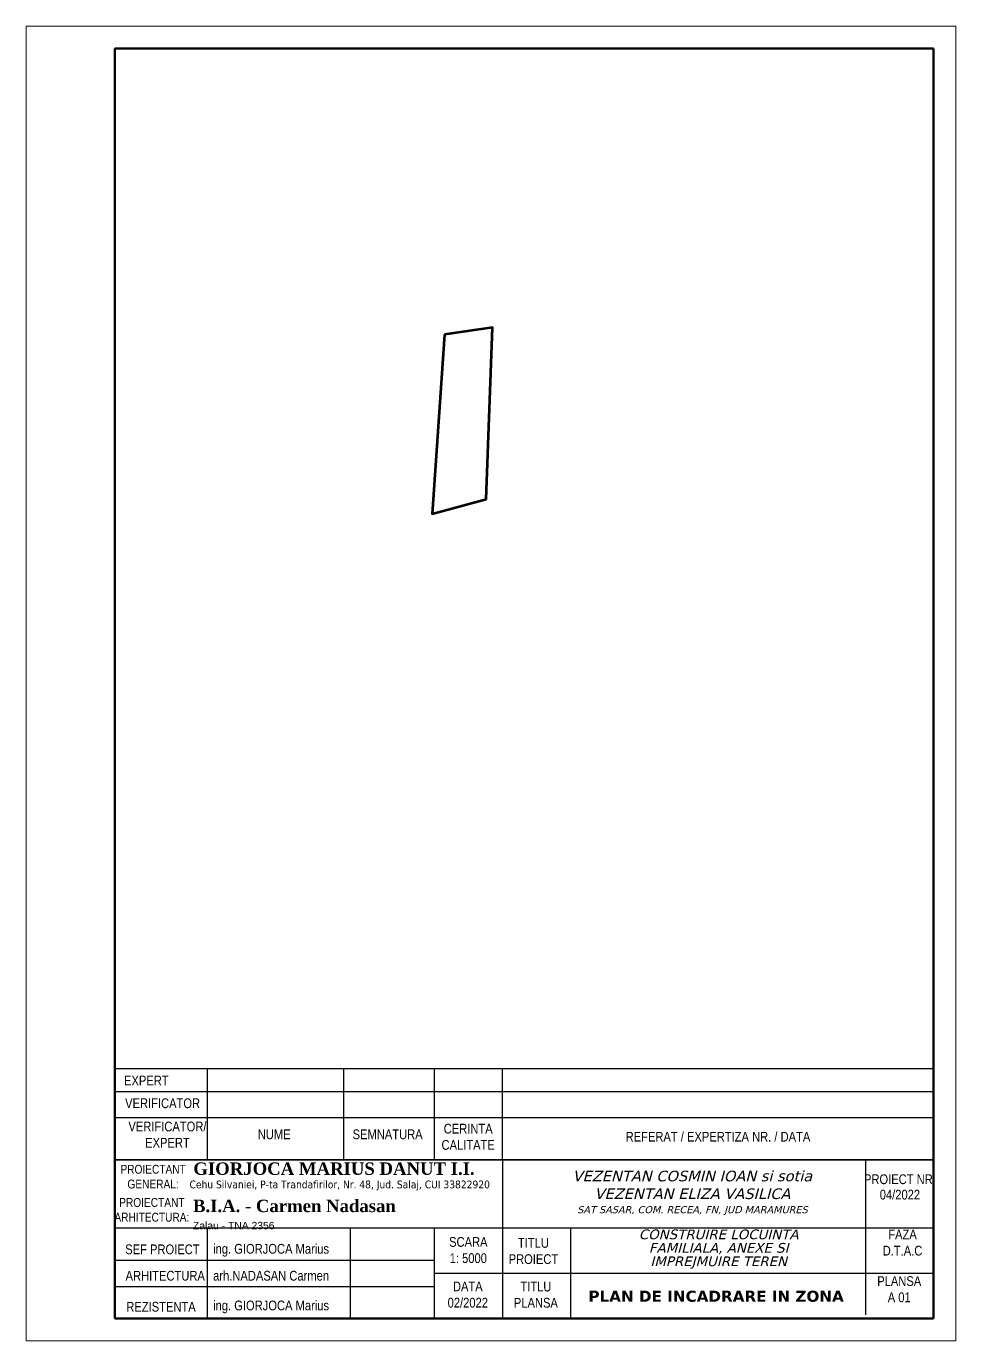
# Model space of a CAD drawing. Header units: inches. Extents: x 45950 to 50625, y 37549 to 49867.
# Drawn here: x 47810 to 48860, y 47822 to 49307 of the extents above; entities that cross this region are included whole.
import ezdxf

# ---------------------------------------------------------------- set-up
doc = ezdxf.new("R2010")
doc.units = ezdxf.units.IN
doc.header["$MEASUREMENT"] = 0
for name, color, linetype, lineweight in [('CARTUS_Pen_No__20_Pen_No__41', 7, 'Continuous', 25), ('CARTUS_Pen_No__3_Pen_No__7', 7, 'Continuous', 35), ('pereti', 7, 'Continuous', 15)]:
    doc.layers.add(name, color=color, linetype=linetype, lineweight=lineweight)
doc.layers.add('CARTUS_Pen_No__3', color=7, linetype='Continuous', lineweight=18, true_color=0xff6600)
doc.styles.add('GENERATED_STYLE_2', font='swissci.ttf')
doc.styles.add('GENERATED_STYLE_3', font='TCCM____.TTF')
doc.styles.add('GENERATED_STYLE_4', font='verdanab.ttf')
doc.styles.add('GENERATED_STYLE_5', font='')
doc.styles.add('GENERATED_STYLE_6', font='verdanai.ttf')
doc.styles.get('GENERATED_STYLE_5').set_extended_font_data('Tahoma', italic=True)

msp = doc.modelspace()

# ---------------------------------------------------------------- linework, layer by layer
at = {"color": 1, "lineweight": 60}
msp.add_lwpolyline([(48282.38, 48958.23), (48268.22, 48755.86), (48329.19, 48772.18), (48336.27, 48966.39), (48282.38, 48958.23)], dxfattribs=at)
at = {"color": 0, "lineweight": 9}
msp.add_lwpolyline([(47909.73, 47846.53), (48834.73, 47846.53), (48834.73, 48128.58), (47909.73, 48128.58)], close=True, dxfattribs=at)
at = {"layer": 'CARTUS_Pen_No__20_Pen_No__41', "color": 7, "linetype": 'Continuous', "lineweight": 25}
for p, q in [((48014.21, 48128.58), (48014.21, 48026.02)), ((48168.06, 48128.58), (48168.06, 48026.02)), ((48270.62, 48128.58), (48270.62, 48026.02)), ((48347.55, 48026.02), (48347.55, 48128.58)), ((47909.73, 48103.02), (48834.73, 48103.02)), ((47909.73, 48073.66), (48834.73, 48073.66)), ((48347.55, 48026.02), (48347.55, 47846.53)), ((48757.8, 48026.02), (48757.8, 47850.94)), ((47909.73, 47949.09), (48834.73, 47949.09)), ((48014.21, 47949.09), (48014.21, 47846.53)), ((48175.46, 47949.09), (48175.46, 47846.53)), ((48270.62, 47949.09), (48270.62, 47846.53)), ((48424.47, 47949.09), (48424.47, 47846.53)), ((47909.73, 47912.68), (48270.62, 47912.68)), ((48270.62, 47897.81), (48834.73, 47897.81)), ((47909.73, 47882.94), (48270.62, 47882.94))]:
    msp.add_line(p, q, dxfattribs=at)
at = {"layer": 'CARTUS_Pen_No__20_Pen_No__41', "color": 7, "linetype": 'Continuous', "lineweight": 25, "flags": 128}
for points in [[(47909.73, 48026.02), (48834.73, 48026.02), (48834.73, 48128.58), (47909.73, 48128.58)], [(47909.73, 47846.53), (48834.73, 47846.53), (48834.73, 48026.02), (47909.73, 48026.02)], [(47909.73, 47846.53), (48834.73, 47846.53), (48834.73, 48026.02), (47909.73, 48026.02)]]:
    msp.add_lwpolyline(points, dxfattribs=at)
at = {"layer": 'pereti'}
for p, q in [((47809.73, 49306.53), (48859.73, 49306.53)), ((47809.73, 47821.53), (47809.73, 49306.53)), ((48859.73, 49306.53), (48859.73, 47821.53)), ((48859.73, 47821.53), (47809.73, 47821.53))]:
    msp.add_line(p, q, dxfattribs=at)
at = {"layer": 'pereti', "lineweight": 50}
for p, q in [((47909.73, 47846.53), (47909.73, 49281.53)), ((47909.73, 49281.53), (48834.73, 49281.53)), ((48834.73, 49281.53), (48834.73, 47846.53)), ((48834.73, 47846.53), (47909.73, 47846.53))]:
    msp.add_line(p, q, dxfattribs=at)

# ---------------------------------------------------------------- texts
at = {"layer": 'CARTUS_Pen_No__3', "color": 7, "linetype": 'Continuous', "insert": (48562.23, 47963.4), "char_height": 8, "attachment_point": 8, "style": 'GENERATED_STYLE_2'}
msp.add_mtext('{\\fVerdana|b0|i1|c0|p34;\\H1.5x;VEZENTAN COSMIN IOAN si sotia\\PVEZENTAN ELIZA VASILICA \\P\\H0.66667x;SAT SASAR, COM. RECEA, FN, JUD MARAMURES}', dxfattribs=at)
at = {"layer": 'CARTUS_Pen_No__3_Pen_No__7', "color": 7, "linetype": 'Continuous', "lineweight": 35}
for s, insert, char_height, attachment_point, style in [('\\A1;EXPERT', (47920.14, 48109.98), 11, 7, 'GENERATED_STYLE_2'), ('\\A1;VERIFICATOR', (47921.38, 48084.16), 11, 7, 'GENERATED_STYLE_2'), ('\\A1;VERIFICATOR/\\PEXPERT', (47969.19, 48054.38), 11, 5, 'GENERATED_STYLE_2'), ('\\A1;NUME', (48089.8, 48054.65), 11, 5, 'GENERATED_STYLE_2'), ('\\A1;SEMNATURA', (48217.93, 48054.64), 11, 5, 'GENERATED_STYLE_2'), ('\\A1;CERINTA\\PCALITATE', (48308.95, 48051.82), 11, 5, 'GENERATED_STYLE_2'), ('\\A1;REFERAT / EXPERTIZA NR. / DATA', (48591.14, 48051.93), 11, 5, 'GENERATED_STYLE_2'), ('\\A1;PROIECTANT \\PGENERAL:', (47953.01, 48006.81), 10, 5, 'GENERATED_STYLE_2'), ('\\A1;{\\fTimes New Roman|b1|i0|c0|p18;GIORJOCA MARIUS DANUT I.I.}', (47998.45, 48008.63), 14, 7, 'GENERATED_STYLE_3'), ('\\A1;{\\fTahoma|b0|i0|c238|p34;Cehu Silvaniei, P-ta Trandafirilor, Nr. 48,\\fTahoma|b0|i0|c0|p34; Jud. Salaj, CUI \\A0;\\C256;33822920}', (47994.14, 47991.22), 8.74912, 7, 'GENERATED_STYLE_5'), ('\\A1;PROIECTANT \\PARHITECTURA:', (47951.6, 47969.32), 10, 5, 'GENERATED_STYLE_2'), ('\\A1;FAZA\\PD.T.A.C', (48799.64, 47932.37), 11, 5, 'GENERATED_STYLE_2'), ('\\A1;SEF PROIECT', (47921.49, 47919.12), 11, 7, 'GENERATED_STYLE_2'), ('\\A1;ing. GIORJOCA Marius ', (48020.82, 47916.54), 11, 7, 'GENERATED_STYLE_2'), ('\\A1;ARHITECTURA', (47921.9, 47889.31), 11, 7, 'GENERATED_STYLE_2'), ('\\A1;arh.NADASAN Carmen ', (48020.82, 47889.3), 11, 7, 'GENERATED_STYLE_2'), ('\\A1;PLANSA\\PA 01', (48795.91, 47879.63), 11, 5, 'GENERATED_STYLE_2'), ('\\A1;DATA\\P02/2022', (48308.52, 47873.61), 11, 5, 'GENERATED_STYLE_2'), ('\\A1;TITLU\\PPLANSA', (48385.41, 47873.47), 11, 5, 'GENERATED_STYLE_2'), ('\\A1;\\pi-146.77;PLAN DE INCADRARE IN ZONA', (48591.55, 47871.67), 12.5, 4, 'GENERATED_STYLE_4'), ('\\A1;REZISTENTA', (47922.71, 47854.21), 11, 7, 'GENERATED_STYLE_2'), ('\\A1;ing. GIORJOCA Marius ', (48020.82, 47852.53), 11, 7, 'GENERATED_STYLE_2')]:
    msp.add_mtext(s, dxfattribs=dict(at, insert=insert, char_height=char_height, attachment_point=attachment_point, style=style))
at = {"layer": 'CARTUS_Pen_No__3_Pen_No__7', "linetype": 'Continuous', "lineweight": 35, "char_height": 11}
for s, insert, width, attachment_point, line_spacing_factor, style in [('\\A1;PROIECT NR. 04/2022', (48796.69, 47995.19), 83.3333, 5, 0.948601, 'GENERATED_STYLE_2'), ('\\A1;\\pt1292.3;CONSTRUIRE LOCUINTA FAMILIALA, ANEXE SI IMPREJMUIRE TEREN', (48591.89, 47902.74), 253.9615, 8, 0.829271, 'GENERATED_STYLE_6')]:
    msp.add_mtext(s, dxfattribs=dict(at, insert=insert, width=width, attachment_point=attachment_point, line_spacing_factor=line_spacing_factor, style=style))
at = {"layer": 'CARTUS_Pen_No__3_Pen_No__7', "color": 7, "linetype": 'Continuous', "lineweight": 35, "insert": (47998.06, 47947.36), "char_height": 11.13525, "attachment_point": 7, "line_spacing_factor": 1.071348, "style": 'GENERATED_STYLE_3'}
msp.add_mtext('\\A1;{\\fTimes New Roman|b1|i0|c0|p18;\\H1.2573x;B.I.A.\\fTimes New Roman|b1|i0|c238|p18; \\fTimes New Roman|b1|i0|c0|p18;-\\fTimes New Roman|b1|i0|c238|p18; \\fTimes New Roman|b1|i0|c0|p18;Carmen Nadasan\\fArial|b0|i0|c0|p34;\\H0.79538x; \\P\\H0.75x;Zalau - TNA 2356\\fVineta BT|b0|i0|c0|p82;\\H1.3333x; }', dxfattribs=at)
at = {"layer": 'CARTUS_Pen_No__3_Pen_No__7', "color": 7, "linetype": 'Continuous', "lineweight": 35, "char_height": 11, "attachment_point": 5, "style": 'GENERATED_STYLE_2'}
for s, insert, width in [('\\A1;SCARA\\P1: 5000', (48309.09, 47923.9), 85.5815), ('\\A1;TITLU\\PPROIECT', (48382.64, 47922.8), 48.0114)]:
    msp.add_mtext(s, dxfattribs=dict(at, insert=insert, width=width))

doc.saveas('drawing.dxf')
